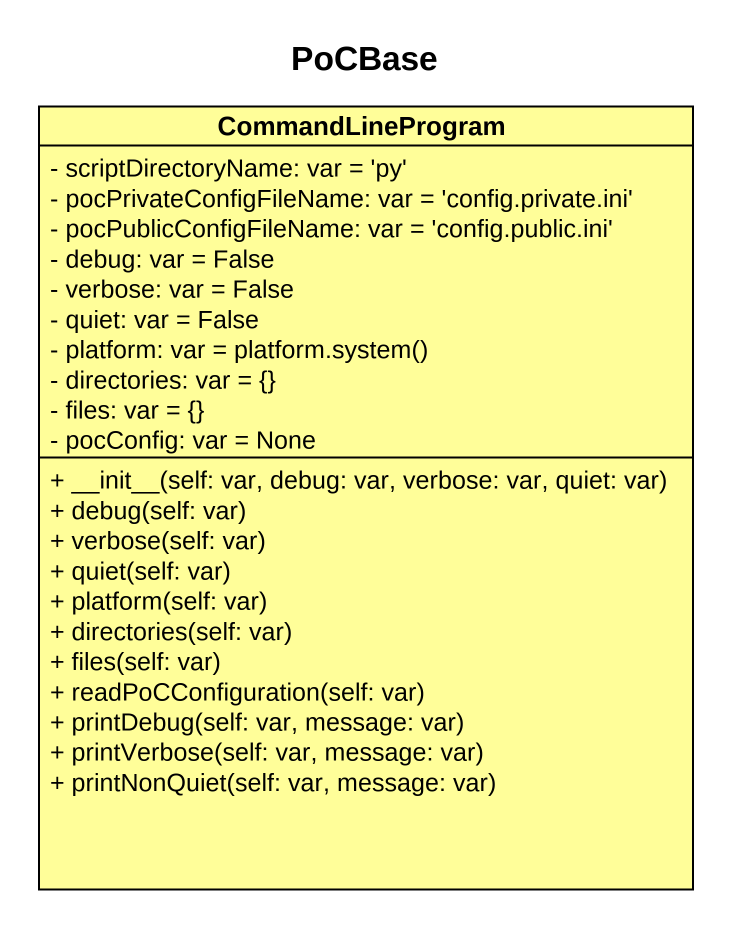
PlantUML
@startuml
title PoCBase
hide circle
hide empty members
skinparam classAttributeIconSize 0
class CommandLineProgram #FFFE99 {
  - scriptDirectoryName: var = 'py'
  - pocPrivateConfigFileName: var = 'config.private.ini'
  - pocPublicConfigFileName: var = 'config.public.ini'
  - debug: var = False
  - verbose: var = False
  - quiet: var = False
  {field} - platform: var = platform.system()
  - directories: var = {}
  - files: var = {}
  - pocConfig: var = None
  + ~__init~__(self: var, debug: var, verbose: var, quiet: var)
  + debug(self: var)
  + verbose(self: var)
  + quiet(self: var)
  + platform(self: var)
  + directories(self: var)
  + files(self: var)
  + readPoCConfiguration(self: var)
  + printDebug(self: var, message: var)
  + printVerbose(self: var, message: var)
  + printNonQuiet(self: var, message: var)
}
@enduml
